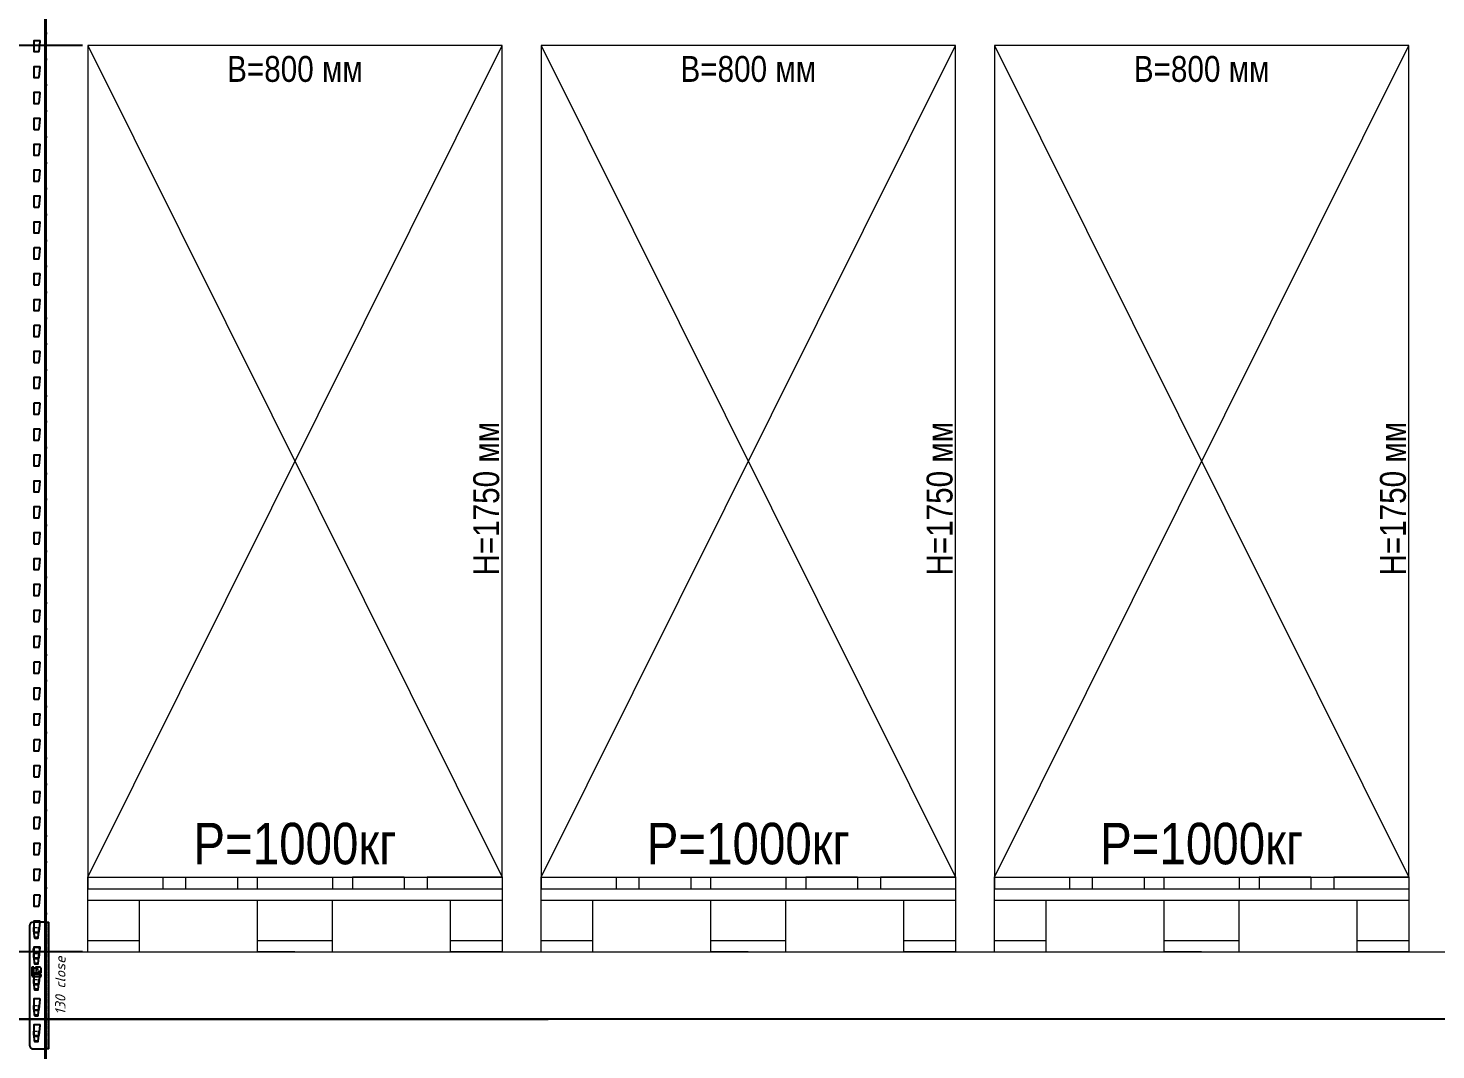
# Model space of a CAD drawing. Header units: millimetres. Extents: x 2140 to 223837, y 2113 to 170313.
# Drawn here: x 154397 to 157114, y 117532 to 119505 of the extents above; entities that cross this region are included whole.
import ezdxf

# ---------------------------------------------------------------- set-up
doc = ezdxf.new("R2010")
doc.units = ezdxf.units.MM
doc.linetypes.add('PHANTOM', pattern=[12.7, 6.35, -1.27, 1.27, -1.27, 1.27, -1.27])
doc.layers.add('0_ANNOT_Dimensions', color=7, linetype='Continuous')
doc.layers.add('2.Стойка', color=7, linetype='Continuous')
for name, color, linetype, lineweight in [('1.Балка', 5, 'Continuous', 0), ('20.Груз', 7, 'Continuous', 0), ('25.Размера', 7, 'Continuous', 0), ('37.Паллеты', 32, 'Continuous', 0), ('7.Поддон', 32, 'Continuous', 0)]:
    doc.layers.add(name, color=color, linetype=linetype, lineweight=lineweight)
doc.styles.add('Arial Narrow', font='ARIALN.TTF')
doc.styles.add('GOST', font='isocpeur.ttf')
doc.styles.get("Standard").update_dxf_attribs({"font": 'isocpeur.ttf'})
doc.styles.add('Курсив', font='isocpeui.ttf')
doc.dimstyles.new('100', dxfattribs={"dimtxt": 100, "dimasz": 100, "dimexe": 1, "dimexo": 10, "dimgap": 40, "dimtad": 1, "dimdec": 0, "dimzin": 0, "dimdsep": 46, "dimtxsty": 'Standard', "dimcen": 0.09, "dimadec": 0, "dimazin": 0, "dimtfac": 1, "dimtdec": 0, "dimtofl": 0, "dimtmove": 0, "dimatfit": 3, "dimfxl": 1, "dimtolj": 1, "dimtzin": 0, "dimarcsym": 0})
doc.dimstyles.new('80', dxfattribs={"dimtxt": 80, "dimasz": 80, "dimexe": 0.18, "dimexo": 0, "dimgap": 20, "dimtad": 1, "dimdec": 0, "dimzin": 0, "dimdsep": 46, "dimtxsty": 'Курсив', "dimcen": 0.09, "dimadec": 0, "dimazin": 0, "dimtfac": 1, "dimtdec": 0, "dimtofl": 0, "dimtmove": 0, "dimatfit": 3, "dimfxl": 0.18, "dimtolj": 1, "dimtzin": 0, "dimarcsym": 0})
doc.dimstyles.new('blok40', dxfattribs={"dimtxt": 40, "dimasz": 80, "dimexe": 0.18, "dimexo": 0, "dimgap": 5, "dimtad": 1, "dimtoh": 1, "dimdec": 0, "dimzin": 0, "dimdsep": 46, "dimtxsty": 'GOST', "dimblk": 'NONE', "dimcen": 0.09, "dimse1": 1, "dimse2": 1, "dimsd1": 1, "dimsd2": 1, "dimadec": 0, "dimazin": 0, "dimtfac": 1, "dimtdec": 0, "dimtofl": 0, "dimtmove": 0, "dimatfit": 2, "dimldrblk": 'NONE', "dimfxl": 0.18, "dimtolj": 1, "dimtzin": 0, "dimarcsym": 0})
doc.dimstyles.new('Рзм блок', dxfattribs={"dimtxt": 40, "dimasz": 80, "dimexe": 0.18, "dimexo": 0, "dimgap": 5, "dimtad": 1, "dimtoh": 1, "dimdec": 0, "dimzin": 0, "dimdsep": 46, "dimtxsty": 'Курсив', "dimblk": 'NONE', "dimcen": 0.09, "dimse1": 1, "dimse2": 1, "dimsd1": 1, "dimsd2": 1, "dimadec": 0, "dimazin": 0, "dimtfac": 1, "dimtdec": 0, "dimtofl": 0, "dimtmove": 0, "dimatfit": 2, "dimldrblk": 'NONE', "dimfxl": 0.18, "dimtolj": 1, "dimtzin": 0, "dimarcsym": 0})

# ---------------------------------------------------------------- blocks, each defined once
blk = doc.blocks.new('*U491')
at = {"layer": '2.Стойка', "color": 0, "linetype": 'ByBlock'}
for p, q in [((-2, 0), (-2, 12200)), ((0, 0), (0, 12200)), ((0, 9770.5), (-2, 9770.5)), ((2, 9765), (-2, 9765)), ((0, 9759.5), (-2, 9759.5)), ((-24, 9750.5), (-24, 9730.5)), ((-12.5, 9751), (-23.5, 9751)), ((-23.5, 9730), (-14.4, 9730)), ((-13.9, 9730.5), (-12, 9750.5)), ((-24, 9700.5), (-24, 9680.5)), ((-12.5, 9701), (-23.5, 9701)), ((-13.9, 9680.5), (-12, 9700.5)), ((0, 9720.5), (-2, 9720.5)), ((2, 9715), (-2, 9715)), ((0, 9709.5), (-2, 9709.5)), ((-23.5, 9680), (-14.4, 9680)), ((-24, 9650.5), (-24, 9630.5)), ((-12.5, 9651), (-23.5, 9651)), ((-13.9, 9630.5), (-12, 9650.5)), ((0, 9670.5), (-2, 9670.5)), ((2, 9665), (-2, 9665)), ((0, 9659.5), (-2, 9659.5)), ((-23.5, 9630), (-14.4, 9630)), ((0, 9620.5), (-2, 9620.5)), ((-24, 9600.5), (-24, 9580.5)), ((-12.5, 9601), (-23.5, 9601)), ((-13.9, 9580.5), (-12, 9600.5)), ((2, 9615), (-2, 9615)), ((0, 9609.5), (-2, 9609.5)), ((-23.5, 9580), (-14.4, 9580)), ((0, 9570.5), (-2, 9570.5)), ((2, 9565), (-2, 9565)), ((-24, 9550.5), (-24, 9530.5)), ((-12.5, 9551), (-23.5, 9551)), ((-13.9, 9530.5), (-12, 9550.5)), ((0, 9559.5), (-2, 9559.5)), ((-23.5, 9530), (-14.4, 9530)), ((0, 9520.5), (-2, 9520.5)), ((2, 9515), (-2, 9515)), ((0, 9509.5), (-2, 9509.5)), ((-24, 9500.5), (-24, 9480.5)), ((-12.5, 9501), (-23.5, 9501)), ((-13.9, 9480.5), (-12, 9500.5)), ((-23.5, 9480), (-14.4, 9480)), ((0, 9470.5), (-2, 9470.5)), ((2, 9465), (-2, 9465)), ((0, 9459.5), (-2, 9459.5)), ((-24, 9450.5), (-24, 9430.5)), ((-12.5, 9451), (-23.5, 9451)), ((-23.5, 9430), (-14.4, 9430)), ((-13.9, 9430.5), (-12, 9450.5)), ((-12.5, 9401), (-23.5, 9401)), ((0, 9420.5), (-2, 9420.5)), ((2, 9415), (-2, 9415)), ((0, 9409.5), (-2, 9409.5)), ((-24, 9400.5), (-24, 9380.5)), ((-23.5, 9380), (-14.4, 9380)), ((-13.9, 9380.5), (-12, 9400.5)), ((-24, 9350.5), (-24, 9330.5)), ((-12.5, 9351), (-23.5, 9351)), ((-13.9, 9330.5), (-12, 9350.5)), ((0, 9370.5), (-2, 9370.5)), ((2, 9365), (-2, 9365)), ((0, 9359.5), (-2, 9359.5)), ((-23.5, 9330), (-14.4, 9330)), ((0, 9320.5), (-2, 9320.5)), ((-24, 9300.5), (-24, 9280.5)), ((-12.5, 9301), (-23.5, 9301)), ((-13.9, 9280.5), (-12, 9300.5)), ((2, 9315), (-2, 9315)), ((0, 9309.5), (-2, 9309.5)), ((-23.5, 9280), (-14.4, 9280)), ((0, 9270.5), (-2, 9270.5)), ((2, 9265), (-2, 9265)), ((-24, 9250.5), (-24, 9230.5)), ((-12.5, 9251), (-23.5, 9251)), ((-13.9, 9230.5), (-12, 9250.5)), ((0, 9259.5), (-2, 9259.5)), ((-23.5, 9230), (-14.4, 9230)), ((0, 9220.5), (-2, 9220.5)), ((2, 9215), (-2, 9215)), ((-24, 9200.5), (-24, 9180.5)), ((-12.5, 9201), (-23.5, 9201)), ((-13.9, 9180.5), (-12, 9200.5)), ((0, 9209.5), (-2, 9209.5)), ((-23.5, 9180), (-14.4, 9180)), ((0, 9170.5), (-2, 9170.5)), ((2, 9165), (-2, 9165)), ((0, 9159.5), (-2, 9159.5)), ((-24, 9150.5), (-24, 9130.5)), ((-12.5, 9151), (-23.5, 9151)), ((-23.5, 9130), (-14.4, 9130)), ((-13.9, 9130.5), (-12, 9150.5)), ((0, 9120.5), (-2, 9120.5)), ((2, 9115), (-2, 9115)), ((0, 9109.5), (-2, 9109.5)), ((-24, 9100.5), (-24, 9080.5)), ((-12.5, 9101), (-23.5, 9101)), ((-23.5, 9080), (-14.4, 9080)), ((-13.9, 9080.5), (-12, 9100.5)), ((-24, 9050.5), (-24, 9030.5)), ((-12.5, 9051), (-23.5, 9051)), ((-13.9, 9030.5), (-12, 9050.5)), ((0, 9070.5), (-2, 9070.5)), ((2, 9065), (-2, 9065)), ((0, 9059.5), (-2, 9059.5)), ((-23.5, 9030), (-14.4, 9030)), ((0, 9020.5), (-2, 9020.5)), ((-24, 9000.5), (-24, 8980.5)), ((-12.5, 9001), (-23.5, 9001)), ((-13.9, 8980.5), (-12, 9000.5)), ((2, 9015), (-2, 9015)), ((0, 9009.5), (-2, 9009.5)), ((-23.5, 8980), (-14.4, 8980)), ((0, 8970.5), (-2, 8970.5)), ((-24, 8950.5), (-24, 8930.5)), ((-12.5, 8951), (-23.5, 8951)), ((-13.9, 8930.5), (-12, 8950.5)), ((2, 8965), (-2, 8965)), ((0, 8959.5), (-2, 8959.5)), ((-23.5, 8930), (-14.4, 8930)), ((0, 8920.5), (-2, 8920.5)), ((2, 8915), (-2, 8915)), ((-24, 8900.5), (-24, 8880.5)), ((-12.5, 8901), (-23.5, 8901)), ((-13.9, 8880.5), (-12, 8900.5)), ((0, 8909.5), (-2, 8909.5)), ((-23.5, 8880), (-14.4, 8880)), ((0, 8870.5), (-2, 8870.5)), ((2, 8865), (-2, 8865)), ((0, 8859.5), (-2, 8859.5)), ((-24, 8850.5), (-24, 8830.5)), ((-12.5, 8851), (-23.5, 8851)), ((-13.9, 8830.5), (-12, 8850.5)), ((-23.5, 8830), (-14.4, 8830)), ((0, 8820.5), (-2, 8820.5)), ((2, 8815), (-2, 8815)), ((0, 8809.5), (-2, 8809.5)), ((-24, 8800.5), (-24, 8780.5)), ((-12.5, 8801), (-23.5, 8801)), ((-23.5, 8780), (-14.4, 8780)), ((-13.9, 8780.5), (-12, 8800.5)), ((-24, 8750.5), (-24, 8730.5)), ((-12.5, 8751), (-23.5, 8751)), ((-13.9, 8730.5), (-12, 8750.5)), ((0, 8770.5), (-2, 8770.5)), ((2, 8765), (-2, 8765)), ((0, 8759.5), (-2, 8759.5)), ((-23.5, 8730), (-14.4, 8730)), ((-24, 8700.5), (-24, 8680.5)), ((-12.5, 8701), (-23.5, 8701)), ((-13.9, 8680.5), (-12, 8700.5)), ((0, 8720.5), (-2, 8720.5)), ((2, 8715), (-2, 8715)), ((0, 8709.5), (-2, 8709.5)), ((-23.5, 8680), (-14.4, 8680)), ((0, 8670.5), (-2, 8670.5)), ((-24, 8650.5), (-24, 8630.5)), ((-12.5, 8651), (-23.5, 8651)), ((-13.9, 8630.5), (-12, 8650.5)), ((2, 8665), (-2, 8665)), ((0, 8659.5), (-2, 8659.5)), ((-23.5, 8630), (-14.4, 8630)), ((0, 8620.5), (-2, 8620.5)), ((2, 8615), (-2, 8615)), ((-24, 8600.5), (-24, 8580.5)), ((-12.5, 8601), (-23.5, 8601)), ((-13.9, 8580.5), (-12, 8600.5)), ((0, 8609.5), (-2, 8609.5)), ((-23.5, 8580), (-14.4, 8580)), ((0, 8570.5), (-2, 8570.5)), ((2, 8565), (-2, 8565)), ((0, 8559.5), (-2, 8559.5)), ((-24, 8550.5), (-24, 8530.5)), ((-12.5, 8551), (-23.5, 8551)), ((-13.9, 8530.5), (-12, 8550.5)), ((-23.5, 8530), (-14.4, 8530)), ((0, 8520.5), (-2, 8520.5)), ((2, 8515), (-2, 8515)), ((0, 8509.5), (-2, 8509.5)), ((-24, 8500.5), (-24, 8480.5)), ((-12.5, 8501), (-23.5, 8501)), ((-23.5, 8480), (-14.4, 8480)), ((-13.9, 8480.5), (-12, 8500.5)), ((-24, 8450.5), (-24, 8430.5)), ((-12.5, 8451), (-23.5, 8451)), ((-13.9, 8430.5), (-12, 8450.5)), ((0, 8470.5), (-2, 8470.5)), ((2, 8465), (-2, 8465)), ((0, 8459.5), (-2, 8459.5)), ((-23.5, 8430), (-14.4, 8430)), ((-24, 8400.5), (-24, 8380.5)), ((-12.5, 8401), (-23.5, 8401)), ((-13.9, 8380.5), (-12, 8400.5)), ((0, 8420.5), (-2, 8420.5)), ((2, 8415), (-2, 8415)), ((0, 8409.5), (-2, 8409.5)), ((-23.5, 8380), (-14.4, 8380)), ((0, 8370.5), (-2, 8370.5)), ((-24, 8350.5), (-24, 8330.5)), ((-12.5, 8351), (-23.5, 8351)), ((-13.9, 8330.5), (-12, 8350.5)), ((2, 8365), (-2, 8365)), ((0, 8359.5), (-2, 8359.5)), ((-23.5, 8330), (-14.4, 8330)), ((0, 8320.5), (-2, 8320.5)), ((2, 8315), (-2, 8315)), ((-24, 8300.5), (-24, 8280.5)), ((-12.5, 8301), (-23.5, 8301)), ((-13.9, 8280.5), (-12, 8300.5)), ((0, 8309.5), (-2, 8309.5)), ((-23.5, 8280), (-14.4, 8280)), ((0, 8270.5), (-2, 8270.5)), ((2, 8265), (-2, 8265)), ((0, 8259.5), (-2, 8259.5)), ((-24, 8250.5), (-24, 8230.5)), ((-12.5, 8251), (-23.5, 8251)), ((-13.9, 8230.5), (-12, 8250.5)), ((-23.5, 8230), (-14.4, 8230)), ((0, 8220.5), (-2, 8220.5)), ((2, 8215), (-2, 8215)), ((0, 8209.5), (-2, 8209.5)), ((-24, 8200.5), (-24, 8180.5)), ((-12.5, 8201), (-23.5, 8201)), ((-23.5, 8180), (-14.4, 8180)), ((-13.9, 8180.5), (-12, 8200.5)), ((-12.5, 8151), (-23.5, 8151)), ((0, 8170.5), (-2, 8170.5)), ((2, 8165), (-2, 8165)), ((0, 8159.5), (-2, 8159.5)), ((-24, 8150.5), (-24, 8130.5)), ((-23.5, 8130), (-14.4, 8130)), ((-13.9, 8130.5), (-12, 8150.5)), ((-24, 8100.5), (-24, 8080.5)), ((-12.5, 8101), (-23.5, 8101)), ((-13.9, 8080.5), (-12, 8100.5)), ((0, 8120.5), (-2, 8120.5)), ((2, 8115), (-2, 8115)), ((0, 8109.5), (-2, 8109.5)), ((-23.5, 8080), (-14.4, 8080)), ((0, 8070.5), (-2, 8070.5)), ((-24, 8050.5), (-24, 8030.5)), ((-12.5, 8051), (-23.5, 8051)), ((-13.9, 8030.5), (-12, 8050.5)), ((2, 8065), (-2, 8065)), ((0, 8059.5), (-2, 8059.5)), ((-23.5, 8030), (-14.4, 8030)), ((0, 8020.5), (-2, 8020.5)), ((2, 8015), (-2, 8015)), ((-24, 8000.5), (-24, 7980.5)), ((-12.5, 8001), (-23.5, 8001)), ((-13.9, 7980.5), (-12, 8000.5)), ((0, 8009.5), (-2, 8009.5)), ((-23.5, 7980), (-14.4, 7980)), ((0, 7970.5), (-2, 7970.5)), ((2, 7965), (-2, 7965)), ((-24, 7950.5), (-24, 7930.5)), ((-12.5, 7951), (-23.5, 7951)), ((-13.9, 7930.5), (-12, 7950.5)), ((0, 7959.5), (-2, 7959.5)), ((-23.5, 7930), (-14.4, 7930)), ((0, 7920.5), (-2, 7920.5)), ((2, 7915), (-2, 7915)), ((0, 7909.5), (-2, 7909.5)), ((-24, 7900.5), (-24, 7880.5)), ((-12.5, 7901), (-23.5, 7901)), ((-23.5, 7880), (-14.4, 7880)), ((-13.9, 7880.5), (-12, 7900.5)), ((0, 7870.5), (-2, 7870.5)), ((2, 7865), (-2, 7865)), ((0, 7859.5), (-2, 7859.5)), ((-24, 7850.5), (-24, 7830.5)), ((-12.5, 7851), (-23.5, 7851)), ((-23.5, 7830), (-14.4, 7830)), ((-13.9, 7830.5), (-12, 7850.5)), ((0, 7820.5), (-2, 7820.5)), ((2, 7815), (-2, 7815)), ((0, 7809.5), (-2, 7809.5))]:
    blk.add_line(p, q, dxfattribs=at)
for centre, start, end in [((-23.5, 9750.5), 90, 180), ((-23.5, 9730.5), 180, 270), ((-14.4, 9730.5), 270, 354.5597), ((-12.5, 9750.5), 354.5597, 90), ((-23.5, 9700.5), 90, 180), ((-12.5, 9700.5), 354.5597, 90), ((-23.5, 9680.5), 180, 270), ((-14.4, 9680.5), 270, 354.5597), ((-23.5, 9650.5), 90, 180), ((-12.5, 9650.5), 354.5597, 90), ((-23.5, 9630.5), 180, 270), ((-14.4, 9630.5), 270, 354.5597), ((-23.5, 9600.5), 90, 180), ((-12.5, 9600.5), 354.5597, 90), ((-23.5, 9580.5), 180, 270), ((-14.4, 9580.5), 270, 354.5597), ((-23.5, 9550.5), 90, 180), ((-12.5, 9550.5), 354.5597, 90), ((-23.5, 9530.5), 180, 270), ((-14.4, 9530.5), 270, 354.5597), ((-23.5, 9500.5), 90, 180), ((-12.5, 9500.5), 354.5597, 90), ((-23.5, 9480.5), 180, 270), ((-14.4, 9480.5), 270, 354.5597), ((-23.5, 9450.5), 90, 180), ((-23.5, 9430.5), 180, 270), ((-14.4, 9430.5), 270, 354.5597), ((-12.5, 9450.5), 354.5597, 90), ((-23.5, 9400.5), 90, 180), ((-12.5, 9400.5), 354.5597, 90), ((-23.5, 9380.5), 180, 270), ((-14.4, 9380.5), 270, 354.5597), ((-23.5, 9350.5), 90, 180), ((-12.5, 9350.5), 354.5597, 90), ((-23.5, 9330.5), 180, 270), ((-14.4, 9330.5), 270, 354.5597), ((-23.5, 9300.5), 90, 180), ((-12.5, 9300.5), 354.5597, 90), ((-23.5, 9280.5), 180, 270), ((-14.4, 9280.5), 270, 354.5597), ((-23.5, 9250.5), 90, 180), ((-12.5, 9250.5), 354.5597, 90), ((-23.5, 9230.5), 180, 270), ((-14.4, 9230.5), 270, 354.5597), ((-23.5, 9200.5), 90, 180), ((-12.5, 9200.5), 354.5597, 90), ((-23.5, 9180.5), 180, 270), ((-14.4, 9180.5), 270, 354.5597), ((-23.5, 9150.5), 90, 180), ((-23.5, 9130.5), 180, 270), ((-14.4, 9130.5), 270, 354.5597), ((-12.5, 9150.5), 354.5597, 90), ((-23.5, 9100.5), 90, 180), ((-23.5, 9080.5), 180, 270), ((-14.4, 9080.5), 270, 354.5597), ((-12.5, 9100.5), 354.5597, 90), ((-23.5, 9050.5), 90, 180), ((-12.5, 9050.5), 354.5597, 90), ((-23.5, 9030.5), 180, 270), ((-14.4, 9030.5), 270, 354.5597), ((-23.5, 9000.5), 90, 180), ((-12.5, 9000.5), 354.5597, 90), ((-23.5, 8980.5), 180, 270), ((-14.4, 8980.5), 270, 354.5597), ((-23.5, 8950.5), 90, 180), ((-12.5, 8950.5), 354.5597, 90), ((-23.5, 8930.5), 180, 270), ((-14.4, 8930.5), 270, 354.5597), ((-23.5, 8900.5), 90, 180), ((-12.5, 8900.5), 354.5597, 90), ((-23.5, 8880.5), 180, 270), ((-14.4, 8880.5), 270, 354.5597), ((-23.5, 8850.5), 90, 180), ((-23.5, 8830.5), 180, 270), ((-14.4, 8830.5), 270, 354.5597), ((-12.5, 8850.5), 354.5597, 90), ((-23.5, 8800.5), 90, 180), ((-23.5, 8780.5), 180, 270), ((-14.4, 8780.5), 270, 354.5597), ((-12.5, 8800.5), 354.5597, 90), ((-23.5, 8750.5), 90, 180), ((-12.5, 8750.5), 354.5597, 90), ((-23.5, 8730.5), 180, 270), ((-14.4, 8730.5), 270, 354.5597), ((-23.5, 8700.5), 90, 180), ((-12.5, 8700.5), 354.5597, 90), ((-23.5, 8680.5), 180, 270), ((-14.4, 8680.5), 270, 354.5597), ((-23.5, 8650.5), 90, 180), ((-12.5, 8650.5), 354.5597, 90), ((-23.5, 8630.5), 180, 270), ((-14.4, 8630.5), 270, 354.5597), ((-23.5, 8600.5), 90, 180), ((-12.5, 8600.5), 354.5597, 90), ((-23.5, 8580.5), 180, 270), ((-14.4, 8580.5), 270, 354.5597), ((-23.5, 8550.5), 90, 180), ((-12.5, 8550.5), 354.5597, 90), ((-23.5, 8530.5), 180, 270), ((-14.4, 8530.5), 270, 354.5597), ((-23.5, 8500.5), 90, 180), ((-23.5, 8480.5), 180, 270), ((-14.4, 8480.5), 270, 354.5597), ((-12.5, 8500.5), 354.5597, 90), ((-23.5, 8450.5), 90, 180), ((-12.5, 8450.5), 354.5597, 90), ((-23.5, 8430.5), 180, 270), ((-14.4, 8430.5), 270, 354.5597), ((-23.5, 8400.5), 90, 180), ((-12.5, 8400.5), 354.5597, 90), ((-23.5, 8380.5), 180, 270), ((-14.4, 8380.5), 270, 354.5597), ((-23.5, 8350.5), 90, 180), ((-12.5, 8350.5), 354.5597, 90), ((-23.5, 8330.5), 180, 270), ((-14.4, 8330.5), 270, 354.5597), ((-23.5, 8300.5), 90, 180), ((-12.5, 8300.5), 354.5597, 90), ((-23.5, 8280.5), 180, 270), ((-14.4, 8280.5), 270, 354.5597), ((-23.5, 8250.5), 90, 180), ((-12.5, 8250.5), 354.5597, 90), ((-23.5, 8230.5), 180, 270), ((-14.4, 8230.5), 270, 354.5597), ((-23.5, 8200.5), 90, 180), ((-23.5, 8180.5), 180, 270), ((-14.4, 8180.5), 270, 354.5597), ((-12.5, 8200.5), 354.5597, 90), ((-23.5, 8150.5), 90, 180), ((-12.5, 8150.5), 354.5597, 90), ((-23.5, 8130.5), 180, 270), ((-14.4, 8130.5), 270, 354.5597), ((-23.5, 8100.5), 90, 180), ((-12.5, 8100.5), 354.5597, 90), ((-23.5, 8080.5), 180, 270), ((-14.4, 8080.5), 270, 354.5597), ((-23.5, 8050.5), 90, 180), ((-12.5, 8050.5), 354.5597, 90), ((-23.5, 8030.5), 180, 270), ((-14.4, 8030.5), 270, 354.5597), ((-23.5, 8000.5), 90, 180), ((-12.5, 8000.5), 354.5597, 90), ((-23.5, 7980.5), 180, 270), ((-14.4, 7980.5), 270, 354.5597), ((-23.5, 7950.5), 90, 180), ((-12.5, 7950.5), 354.5597, 90), ((-23.5, 7930.5), 180, 270), ((-14.4, 7930.5), 270, 354.5597), ((-23.5, 7900.5), 90, 180), ((-23.5, 7880.5), 180, 270), ((-14.4, 7880.5), 270, 354.5597), ((-12.5, 7900.5), 354.5597, 90), ((-23.5, 7850.5), 90, 180), ((-23.5, 7830.5), 180, 270), ((-14.4, 7830.5), 270, 354.5597), ((-12.5, 7850.5), 354.5597, 90)]:
    blk.add_arc(centre, 0.5, start, end, dxfattribs=at)
blk = doc.blocks.new('*D436')
at = {"layer": 'Defpoints', "color": 0, "transparency": 16777216}
for p in [(5, -23.2), (42.2, -23.2), (5, -153.2)]:
    blk.add_point(p, dxfattribs=at)
at = {"layer": '0_ANNOT_Dimensions', "color": 0, "transparency": 16777216, "insert": (27.2, -88.2), "char_height": 20, "attachment_point": 5, "rotation": 90, "style": 'Курсив'}
blk.add_mtext('\\A1;130 close', dxfattribs=at)
blk = doc.blocks.new('_None')
blk = doc.blocks.new('поддон')
at = {"layer": '7.Поддон', "color": 0, "linetype": 'ByBlock'}
for p, q in [((0, 0), (0, 144)), ((0, 144), (0, 122)), ((0, 144), (145, 144)), ((145, 144), (145, 122)), ((189, 144), (289, 144)), ((189, 144), (189, 122)), ((289, 144), (289, 122)), ((327.5, 122), (327.5, 144)), ((327.5, 144), (472.5, 144)), ((472.5, 144), (472.5, 122)), ((611, 144), (511, 144)), ((511, 144), (511, 122)), ((611, 144), (611, 122)), ((800, 144), (655, 144)), ((655, 144), (655, 122)), ((800, 144), (800, 0)), ((0, 122), (800, 122)), ((0, 100), (800, 100)), ((100, 0), (100, 100)), ((327.5, 0), (327.5, 100)), ((472.5, 0), (472.5, 100)), ((700, 0), (700, 100)), ((0, 22), (100, 22)), ((0, 0), (100, 0)), ((327.5, 22), (472.5, 22)), ((400, 0), (327.5, 0)), ((400, 0), (472.5, 0)), ((700, 22), (800, 22)), ((800, 0), (700, 0))]:
    blk.add_line(p, q, dxfattribs=at)
blk = doc.blocks.new('*D839')
at = {"layer": 'Defpoints', "color": 0, "linetype": 'ByBlock', "transparency": 16777216}
for p in [(475, 1000, 0), (475, 0, 0), (475, 0)]:
    blk.add_point(p, dxfattribs=at)
at = {"layer": '25.Размера', "color": 0, "linetype": 'ByBlock', "transparency": 16777216, "insert": (475, 208.6), "char_height": 80, "attachment_point": 5, "style": 'Arial Narrow'}
blk.add_mtext('\\A1;Р=1000кг', dxfattribs=at)
blk = doc.blocks.new('*D841')
at = {"layer": 'Defpoints', "color": 0, "linetype": 'ByBlock', "transparency": 16777216}
for p in [(75, 1750), (875, 1750), (875, 1750)]:
    blk.add_point(p, dxfattribs=at)
at = {"layer": '25.Размера', "color": 0, "linetype": 'ByBlock', "transparency": 16777216, "insert": (475, 1704.5), "char_height": 50, "attachment_point": 5, "style": 'Arial Narrow'}
blk.add_mtext('\\A1;В=800 мм', dxfattribs=at)
blk = doc.blocks.new('*D830')
at = {"layer": 'Defpoints', "color": 0, "linetype": 'ByBlock', "transparency": 16777216}
for p in [(875, 1750), (875, 1750), (875, 0)]:
    blk.add_point(p, dxfattribs=at)
at = {"layer": '25.Размера', "color": 0, "linetype": 'ByBlock', "transparency": 16777216, "insert": (844.5, 875), "char_height": 50, "attachment_point": 5, "rotation": 90, "style": 'Arial Narrow'}
blk.add_mtext('\\A1;Н=1750 мм', dxfattribs=at)
blk = doc.blocks.new('*D833')
at = {"layer": 'Defpoints', "color": 0, "linetype": 'ByBlock', "transparency": 16777216}
for p in [(1350, 1000, 0), (1350, 0, 0), (1350, 0)]:
    blk.add_point(p, dxfattribs=at)
at = {"layer": '25.Размера', "color": 0, "linetype": 'ByBlock', "transparency": 16777216, "insert": (1350, 208.6), "char_height": 80, "attachment_point": 5, "style": 'Arial Narrow'}
blk.add_mtext('\\A1;Р=1000кг', dxfattribs=at)
blk = doc.blocks.new('*D834')
at = {"layer": 'Defpoints', "color": 0, "linetype": 'ByBlock', "transparency": 16777216}
for p in [(950, 1750), (1750, 1750), (1750, 1750)]:
    blk.add_point(p, dxfattribs=at)
at = {"layer": '25.Размера', "color": 0, "linetype": 'ByBlock', "transparency": 16777216, "insert": (1350, 1704.5), "char_height": 50, "attachment_point": 5, "style": 'Arial Narrow'}
blk.add_mtext('\\A1;В=800 мм', dxfattribs=at)
blk = doc.blocks.new('*D835')
at = {"layer": 'Defpoints', "color": 0, "linetype": 'ByBlock', "transparency": 16777216}
for p in [(1750, 1750), (1750, 1750), (1750, 0)]:
    blk.add_point(p, dxfattribs=at)
at = {"layer": '25.Размера', "color": 0, "linetype": 'ByBlock', "transparency": 16777216, "insert": (1719.5, 875), "char_height": 50, "attachment_point": 5, "rotation": 90, "style": 'Arial Narrow'}
blk.add_mtext('\\A1;Н=1750 мм', dxfattribs=at)
blk = doc.blocks.new('*D836')
at = {"layer": 'Defpoints', "color": 0, "linetype": 'ByBlock', "transparency": 16777216}
for p in [(2225, 1000, 0), (2225, 0, 0), (2225, 0)]:
    blk.add_point(p, dxfattribs=at)
at = {"layer": '25.Размера', "color": 0, "linetype": 'ByBlock', "transparency": 16777216, "insert": (2225, 208.6), "char_height": 80, "attachment_point": 5, "style": 'Arial Narrow'}
blk.add_mtext('\\A1;Р=1000кг', dxfattribs=at)
blk = doc.blocks.new('*D837')
at = {"layer": 'Defpoints', "color": 0, "linetype": 'ByBlock', "transparency": 16777216}
for p in [(1825, 1750), (2625, 1750), (2625, 1750)]:
    blk.add_point(p, dxfattribs=at)
at = {"layer": '25.Размера', "color": 0, "linetype": 'ByBlock', "transparency": 16777216, "insert": (2225, 1704.5), "char_height": 50, "attachment_point": 5, "style": 'Arial Narrow'}
blk.add_mtext('\\A1;В=800 мм', dxfattribs=at)
blk = doc.blocks.new('*D838')
at = {"layer": 'Defpoints', "color": 0, "linetype": 'ByBlock', "transparency": 16777216}
for p in [(2625, 1750), (2625, 1750), (2625, 0)]:
    blk.add_point(p, dxfattribs=at)
at = {"layer": '25.Размера', "color": 0, "linetype": 'ByBlock', "transparency": 16777216, "insert": (2594.5, 875), "char_height": 50, "attachment_point": 5, "rotation": 90, "style": 'Arial Narrow'}
blk.add_mtext('\\A1;Н=1750 мм', dxfattribs=at)
blk = doc.blocks.new('*D1092')
at = {"layer": '0_ANNOT_Dimensions', "color": 0, "lineweight": -2, "transparency": 16777216}
for p, q in [((154502.2, 119471.3), (154231, 119471.3)), ((154232, 117821.3), (154232, 119371.3)), ((154502.2, 117721.3), (154231, 117721.3))]:
    blk.add_line(p, q, dxfattribs=at)
at = {"layer": '0_ANNOT_Dimensions', "color": 0, "transparency": 16777216}
for points in [[(154215.3, 119371.3), (154248.7, 119371.3), (154232, 119471.3)], [(154215.3, 117821.3), (154248.7, 117821.3), (154232, 117721.3)]]:
    blk.add_solid(points, dxfattribs=at)
at = {"layer": 'Defpoints', "color": 0, "transparency": 16777216}
for p in [(154232, 119471.3), (154512.2, 119471.3), (154512.2, 117721.3)]:
    blk.add_point(p, dxfattribs=at)
at = {"layer": '0_ANNOT_Dimensions', "color": 0, "transparency": 16777216, "insert": (154142, 118596.3), "char_height": 100, "attachment_point": 5, "rotation": 90}
blk.add_mtext('\\A1;1750', dxfattribs=at)
blk = doc.blocks.new('*U1116')
at = {"color": 6}
blk.add_line((-1179, -217.5), (1390.7, -217.5), dxfattribs=at)
blk = doc.blocks.new('*U1117')
at = {"color": 0, "linetype": 'ByBlock', "lineweight": -2, "transparency": 16777216}
blk.add_blockref('*U1116', (0, 4000), dxfattribs=at)
blk = doc.blocks.new('*D1565')
at = {"layer": '0_ANNOT_Dimensions', "color": 0, "lineweight": -2, "transparency": 16777216}
for p, q in [((154502.2, 120621.3), (154019.9, 120621.3)), ((154020.9, 117691.3), (154020.9, 120521.3)), ((154502.2, 117591.3), (154019.9, 117591.3))]:
    blk.add_line(p, q, dxfattribs=at)
at = {"layer": '0_ANNOT_Dimensions', "color": 0, "transparency": 16777216}
for points in [[(154004.2, 120521.3), (154037.5, 120521.3), (154020.9, 120621.3)], [(154004.2, 117691.3), (154037.5, 117691.3), (154020.9, 117591.3)]]:
    blk.add_solid(points, dxfattribs=at)
at = {"layer": 'Defpoints', "color": 0, "transparency": 16777216}
for p in [(154020.9, 120621.3), (154512.2, 120621.3), (154512.2, 117591.3)]:
    blk.add_point(p, dxfattribs=at)
at = {"layer": '0_ANNOT_Dimensions', "color": 0, "transparency": 16777216, "insert": (153930.9, 119106.3), "char_height": 100, "attachment_point": 5, "rotation": 90}
blk.add_mtext('\\A1;3030', dxfattribs=at)
blk = doc.blocks.new('*U432')
at = {"layer": '1.Балка', "color": 0, "linetype": 'Continuous', "lineweight": 25}
for p, q in [((-2.5, 34.3), (-24.5, 34.3)), ((-2.5, 34.3), (5, 34.3)), ((5, -210.7), (5, 34.3)), ((-32.5, 26.3), (-32.5, -202.7)), ((-24.2, 15.8), (-24.2, 23.6)), ((-24.2, 15.8), (-23.2, 4.4)), ((-22.4, 5.3), (-16.4, 5.3)), ((-22.2, 3.5), (-16.6, 3.5)), ((-15.6, 4.4), (-14.6, 15.8)), ((-14.6, 15.8), (-14.6, 23.6)), ((-24.2, -34.2), (-24.2, -26.4)), ((-14.9, -14.7), (-22.5, -14.7)), ((-22.5, -24.7), (-14.9, -24.7)), ((-14.6, -34.2), (-14.6, -26.4)), ((-27.5, -52.7), (-27.5, -69.2)), ((-23.7, -52.7), (-27.5, -52.7)), ((-24.2, -34.2), (-23.2, -45.6)), ((-23.7, -66.9), (-23.7, -52.7)), ((-22.4, -44.7), (-16.4, -44.7)), ((-22.2, -46.5), (-16.6, -46.5)), ((-11.7, -52.7), (-20.7, -52.7)), ((-20.7, -52.7), (-20.7, -56.2)), ((-15.6, -45.6), (-14.6, -34.2)), ((-9.5, -54.9), (-11.7, -52.7)), ((-26, -70.7), (-9.5, -70.7)), ((-24.2, -84.2), (-24.2, -76.4)), ((-9.5, -66.9), (-23.7, -66.9)), ((-15.8, -56.2), (-20.9, -61.2)), ((-20.9, -61.2), (-18, -64)), ((-20.7, -56.2), (-15.8, -56.2)), ((-18, -64), (-13, -59)), ((-14.6, -84.2), (-14.6, -76.4)), ((-13, -59), (-13, -63.9)), ((-13, -63.9), (-9.5, -63.9)), ((-9.5, -63.9), (-9.5, -54.9)), ((-9.5, -70.7), (-9.5, -66.9)), ((-24.2, -84.2), (-23.2, -95.6)), ((-22.4, -94.7), (-16.4, -94.7)), ((-22.2, -96.5), (-16.6, -96.5)), ((-15.6, -95.6), (-14.6, -84.2)), ((-24.2, -134.2), (-24.2, -126.4)), ((-24.2, -134.2), (-23.2, -145.6)), ((-15.6, -145.6), (-14.6, -134.2)), ((-14.6, -134.2), (-14.6, -126.4)), ((-22.4, -144.7), (-16.4, -144.7)), ((-22.2, -146.5), (-16.6, -146.5)), ((2705, -153.2), (5, -153.2)), ((-24.2, -184.2), (-24.2, -176.4)), ((-24.2, -184.2), (-23.2, -195.6)), ((-15.6, -195.6), (-14.6, -184.2)), ((-14.6, -184.2), (-14.6, -176.4)), ((-24.5, -210.7), (-2.5, -210.7)), ((-22.4, -194.7), (-16.4, -194.7)), ((-22.2, -196.5), (-16.6, -196.5)), ((5, -210.7), (-2.5, -210.7))]:
    blk.add_line(p, q, dxfattribs=at)
at = {"layer": '1.Балка', "color": 0, "linetype": 'PHANTOM', "lineweight": 18}
for p, q in [((1, -210.7), (1, 34.3)), ((-24.2, 23.6), (-14.6, 23.6)), ((-24.2, 15.7), (-14.6, 15.7)), ((-24.1, 14.7), (-14.7, 14.7)), ((-24, 13.5), (-14.8, 13.5)), ((-24.2, -26.4), (-14.6, -26.4)), ((-24.2, -34.3), (-14.6, -34.3)), ((-24.1, -35.3), (-14.7, -35.3)), ((-24, -36.5), (-14.8, -36.5)), ((-24.2, -76.4), (-14.6, -76.4)), ((-24.2, -84.3), (-14.6, -84.3)), ((-24.1, -85.3), (-14.7, -85.3)), ((-24, -86.5), (-14.8, -86.5)), ((-24.2, -126.4), (-14.6, -126.4)), ((-24.2, -134.3), (-14.6, -134.3)), ((-24.1, -135.3), (-14.7, -135.3)), ((-24, -136.5), (-14.8, -136.5)), ((-24.2, -176.4), (-14.6, -176.4)), ((-24.2, -184.3), (-14.6, -184.3)), ((-24.1, -185.3), (-14.7, -185.3)), ((-24, -186.5), (-14.8, -186.5))]:
    blk.add_line(p, q, dxfattribs=at)
at = {"layer": '1.Балка', "color": 0}
blk.add_line((5, -23.2), (2705, -23.2), dxfattribs=at)
at = {"layer": '1.Балка', "color": 0, "linetype": 'Continuous', "lineweight": 25}
for centre, radius, start, end in [((-24.5, 26.3), 8, 90.0003, 179.9996), ((-22.4, 6.3), 0.99, 185.9117, 270.8038), ((-22.2, 4.5), 1.03, 183.6643, 268.5085), ((-22.2, 4.5), 1, 184.9955, 270.0045), ((-16.6, 4.5), 1.03, 271.4915, 356.3357), ((-16.6, 4.5), 1, 270.0014, 354.9985), ((-16.4, 6.3), 0.99, 269.1962, 354.0883), ((-19.2, -19.7), 6, 123.5568, 236.4432), ((-18.2, -19.7), 6, 303.5568, 56.4432), ((-22.4, -43.7), 0.99, 185.9116, 270.8034), ((-22.2, -45.5), 1.03, 183.6646, 268.5085), ((-22.2, -45.5), 1, 184.9955, 270.0045), ((-16.6, -45.5), 1.03, 271.4915, 356.3354), ((-16.6, -45.5), 1, 270.0014, 354.9985), ((-16.4, -43.7), 0.99, 269.1966, 354.0884), ((-26, -69.2), 1.5, 180.0004, 270), ((-22.4, -93.7), 0.99, 185.9118, 270.8034), ((-22.2, -95.5), 1.03, 183.6645, 268.5084), ((-22.2, -95.5), 1, 184.9956, 270.0045), ((-16.6, -95.5), 1.03, 271.4916, 356.3355), ((-16.6, -95.5), 1, 270.0014, 354.9985), ((-16.4, -93.7), 0.99, 269.1966, 354.0882), ((-22.4, -143.7), 0.99, 185.9119, 270.8034), ((-22.2, -145.5), 1.03, 183.6645, 268.5083), ((-22.2, -145.5), 1, 184.9955, 270.0045), ((-16.6, -145.5), 1.03, 271.4917, 356.3355), ((-16.6, -145.5), 1, 270.0014, 354.9985), ((-16.4, -143.7), 0.99, 269.1966, 354.0881), ((-24.5, -202.7), 8, 180.0004, 269.9997), ((-22.4, -193.7), 0.99, 185.9116, 270.8034), ((-22.2, -195.5), 1.03, 183.6643, 268.5085), ((-22.2, -195.5), 1, 184.9955, 270.0045), ((-16.6, -195.5), 1.03, 271.4915, 356.3357), ((-16.6, -195.5), 1, 270.0014, 354.9985), ((-16.4, -193.7), 0.99, 269.1966, 354.0884)]:
    blk.add_arc(centre, radius, start, end, dxfattribs=at)
at = {"layer": '0_ANNOT_Dimensions', "color": 0}
dim = blk.add_linear_dim(base=(42.2, -23.2), p1=(5, -153.2), p2=(5, -23.2), angle=90, text='<> close', dimstyle='Рзм блок', override={"dimtxt": 20}, dxfattribs=at)
dim.commit()
dim.dimension.update_dxf_attribs({"geometry": '*D436', "text_midpoint": (42.2, -88.2), "dimtype": 128})
blk = doc.blocks.new('*U826')
at = {"layer": '20.Груз', "color": 0, "linetype": 'ByBlock'}
for p, q in [((75, 1750), (875, 144)), ((75, 144), (875, 1750)), ((950, 144), (1750, 1750)), ((950, 1750), (1750, 144)), ((1825, 144), (2625, 1750)), ((1825, 1750), (2625, 144))]:
    blk.add_line(p, q, dxfattribs=at)
for points in [[(75, 144), (875, 144), (875, 1750), (75, 1750)], [(950, 144), (1750, 144), (1750, 1750), (950, 1750)], [(1825, 144), (2625, 144), (2625, 1750), (1825, 1750)]]:
    blk.add_lwpolyline(points, close=True, dxfattribs=at)
at = {"layer": '7.Поддон', "color": 0, "linetype": 'ByBlock'}
for p in [(75, 0), (950, 0), (1825, 0)]:
    blk.add_blockref('поддон', p, dxfattribs=at)
at = {"layer": '25.Размера', "color": 0, "linetype": 'ByBlock'}
for base, p1, p2, picture, middle in [((875, 1750), (75, 1750), (875, 1750), '*D841', (475, 1704.5)), ((1750, 1750), (950, 1750), (1750, 1750), '*D834', (1350, 1704.5)), ((2625, 1750), (1825, 1750), (2625, 1750), '*D837', (2225, 1704.5))]:
    dim = blk.add_linear_dim(base=base, p1=p1, p2=p2, text='В=<> мм', dimstyle='blok40', override={"dimtxt": 50, "dimgap": 20, "dimtad": 4, "dimtxsty": 'Arial Narrow'}, dxfattribs=at)
    dim.commit()
    dim.dimension.update_dxf_attribs({"geometry": picture, "text_midpoint": middle})
for base, p1, p2, picture, middle in [((875, 1750), (875, 0), (875, 1750), '*D830', (844.5, 875)), ((1750, 1750), (1750, 0), (1750, 1750), '*D835', (1719.5, 875)), ((2625, 1750), (2625, 0), (2625, 1750), '*D838', (2594.5, 875))]:
    dim = blk.add_linear_dim(base=base, p1=p1, p2=p2, angle=90, text='Н=<> мм', dimstyle='blok40', override={"dimtxt": 50, "dimtxsty": 'Arial Narrow'}, dxfattribs=at)
    dim.commit()
    dim.dimension.update_dxf_attribs({"geometry": picture, "text_midpoint": middle})
for base, p1, p2, picture, middle in [((475, 0, 0), (475, 1000), (475, 0), '*D839', (475, 208.6, 0)), ((1350, 0, 0), (1350, 1000), (1350, 0), '*D833', (1350, 208.6, 0)), ((2225, 0, 0), (2225, 1000), (2225, 0), '*D836', (2225, 208.6, 0))]:
    dim = blk.add_linear_dim(base=base, p1=p1, p2=p2, angle=90, text='Р=<>кг', dimstyle='80', override={"dimtih": 1, "dimtxsty": 'Arial Narrow', "dimse1": 1, "dimse2": 1, "dimsd1": 1, "dimsd2": 1, "dimtmove": 2}, dxfattribs=at)
    dim.commit()
    dim.dimension.update_dxf_attribs({"geometry": picture, "text_midpoint": middle, "dimtype": 160})

msp = doc.modelspace()

# ---------------------------------------------------------------- block references
msp.add_blockref('*U1117', (154010, 113808.8))
at = {"layer": '1.Балка', "color": 1}
msp.add_blockref('*U432', (154432.2, 117744.5), dxfattribs=at)
at = {"layer": '2.Стойка', "color": 0}
msp.add_blockref('*U491', (154432.2, 109729.5), dxfattribs=at)
at = {"layer": '37.Паллеты', "color": 18, "lineweight": 0, "true_color": 0x000000}
msp.add_blockref('*U826', (154437.2, 117721.3), dxfattribs=at)

# ---------------------------------------------------------------- dimensions: what is measured, and where the dimension line sits
at = {"layer": '0_ANNOT_Dimensions'}
for base, p1, p2, picture, middle in [((154020.9, 120621.3), (154512.2, 117591.3), (154512.2, 120621.3), '*D1565', (153930.9, 119106.3)), ((154232, 119471.3), (154512.2, 117721.3), (154512.2, 119471.3), '*D1092', (154142, 118596.3))]:
    dim = msp.add_linear_dim(base=base, p1=p1, p2=p2, angle=90, dimstyle='100', dxfattribs=at)
    dim.commit()
    dim.dimension.update_dxf_attribs({"geometry": picture, "text_midpoint": middle})

doc.saveas('drawing.dxf')
